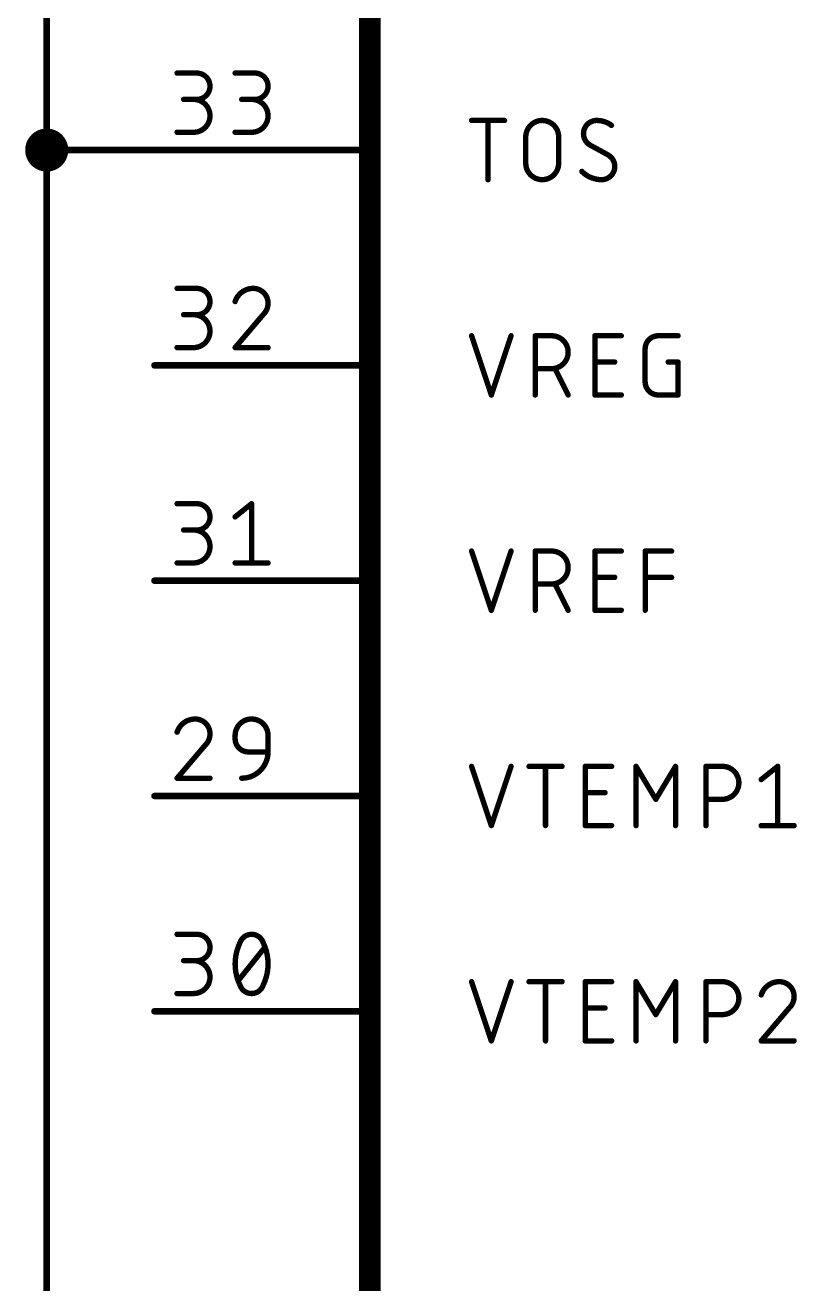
# Model space of a CAD drawing. Extents: x -75 to 101, y 0 to 115.
# Drawn here: x 60.45 to 78.65, y 29.13 to 58.83 of the extents above; entities that cross this region are included whole.
import ezdxf

# ---------------------------------------------------------------- set-up
doc = ezdxf.new("R2010")
doc.units = 0
for name, color, linetype in [('91', 122, 'CONTINUOUS'), ('94', 12, 'CONTINUOUS'), ('95', 251, 'CONTINUOUS')]:
    doc.layers.add(name, color=color, linetype=linetype)

msp = doc.modelspace()

# ---------------------------------------------------------------- linework, layer by layer
at = {"layer": '91', "const_width": 0.1524}
for points in [[(60.96, 55.88), (60.96, 66.04)], [(63.5, 55.88), (60.96, 55.88)], [(60.96, 55.88), (60.96, 15.24)]]:
    msp.add_lwpolyline(points, dxfattribs=at)
at = {"layer": '91'}
for points, const_width in [([(60.96, 55.626, 1), (60.96, 56.134, 1), (60.96, 55.626)], 0.508), ([(60.96, 55.9181, 1), (60.96, 55.8419)], 0.0762), ([(60.9981, 55.88, 1), (60.9219, 55.88)], 0.0762), ([(60.9219, 55.88, 1), (60.9981, 55.88)], 0.0762), ([(63.5, 55.8419, 1), (63.5, 55.9181)], 0.0762)]:
    msp.add_lwpolyline(points, format="xyb", dxfattribs=dict(at, const_width=const_width))
at = {"layer": '94'}
for points, const_width in [([(68.58, 7.62), (68.58, 104.14)], 0.508), ([(63.5, 55.88), (68.58, 55.88)], 0.1524), ([(63.5, 50.8), (68.58, 50.8)], 0.1524), ([(63.5, 45.72), (68.58, 45.72)], 0.1524), ([(63.5, 40.64), (68.58, 40.64)], 0.1524), ([(63.5, 35.56), (68.58, 35.56)], 0.1524)]:
    msp.add_lwpolyline(points, dxfattribs=dict(at, const_width=const_width))
at = {"layer": '94', "const_width": 0.0762}
for points in [[(63.5, 55.9181, 1), (63.5, 55.8419)], [(68.58, 55.8419, 1), (68.58, 55.9181)], [(63.5, 50.8381, 1), (63.5, 50.7619)], [(68.58, 50.7619, 1), (68.58, 50.8381)], [(63.5, 45.7581, 1), (63.5, 45.6819)], [(68.58, 45.6819, 1), (68.58, 45.7581)], [(63.5, 40.6781, 1), (63.5, 40.6019)], [(68.58, 40.6019, 1), (68.58, 40.6781)], [(63.5, 35.5981, 1), (63.5, 35.5219)], [(68.58, 35.5219, 1), (68.58, 35.5981)]]:
    msp.add_lwpolyline(points, format="xyb", dxfattribs=at)
at = {"layer": '95'}
for points, const_width in [([(64.0347, 57.7279, 1), (64.0347, 57.6643)], 0.0635), ([(64.5004, 57.7279, 1), (64.5004, 57.6643)], 0.0635), ([(64.5004, 57.0752, 1), (64.5004, 57.6961)], 0.127), ([(64.5004, 57.6643, 1), (64.5004, 57.7279)], 0.0635), ([(65.4036, 57.7279, 1), (65.4036, 57.6643)], 0.0635), ([(65.8693, 57.7279, 1), (65.8693, 57.6643)], 0.0635), ([(65.8693, 57.0752, 1), (65.8693, 57.6961)], 0.127), ([(65.8693, 57.6643, 1), (65.8693, 57.7279)], 0.0635), ([(64.19, 57.107, 1), (64.19, 57.0435)], 0.0635), ([(64.4228, 57.107, 1), (64.4228, 57.0435)], 0.0635), ([(64.4228, 56.2991, 1), (64.4228, 57.0752)], 0.127), ([(64.5004, 57.107, 1), (64.5004, 57.0435)], 0.0635), ([(64.5004, 57.0435, 1), (64.5004, 57.107)], 0.0635), ([(65.5588, 57.107, 1), (65.5588, 57.0435)], 0.0635), ([(65.7916, 57.107, 1), (65.7916, 57.0435)], 0.0635), ([(65.7916, 56.2991, 1), (65.7916, 57.0752)], 0.127), ([(65.8693, 57.107, 1), (65.8693, 57.0435)], 0.0635), ([(65.8693, 57.0435, 1), (65.8693, 57.107)], 0.0635), ([(70.9803, 56.6103, 1), (70.9803, 56.5468)], 0.0635), ([(71.4001, 56.5785, 1), (71.3366, 56.5785)], 0.0635), ([(71.7564, 56.5468, 1), (71.7564, 56.6103)], 0.0635), ([(73.034, 56.1904, 1), (72.2579, 56.1904)], 0.127), ([(73.9304, 56.5785, 0.4142), (73.6199, 56.2681)], 0.127), ([(74.2796, 56.4621, 0.1623), (73.9304, 56.5785)], 0.127), ([(73.9304, 56.6102, 1), (73.9304, 56.5468)], 0.0635), ([(73.9304, 56.5467, 1), (73.9304, 56.6102)], 0.0635), ([(74.2606, 56.4367, 1), (74.2987, 56.4875)], 0.0635), ([(64.0347, 56.3309, 1), (64.0347, 56.2674)], 0.0635), ([(64.4228, 56.3309, 1), (64.4228, 56.2674)], 0.0635), ([(64.4228, 56.2674, 1), (64.4228, 56.3309)], 0.0635), ([(65.4036, 56.3309, 1), (65.4036, 56.2674)], 0.0635), ([(65.7916, 56.3309, 1), (65.7916, 56.2674)], 0.0635), ([(65.7916, 56.2674, 1), (65.7916, 56.3309)], 0.0635), ([(72.2896, 56.1904, 1), (72.2261, 56.1904)], 0.0635), ([(72.2261, 56.1904, 1), (72.2896, 56.1904)], 0.0635), ([(73.0658, 56.1904, 1), (73.0023, 56.1904)], 0.0635), ([(73.0023, 56.1904, 1), (73.0658, 56.1904)], 0.0635), ([(73.6199, 56.2681, 0.2656), (73.7751, 55.9964)], 0.127), ([(73.6517, 56.2681, 1), (73.5882, 56.2681)], 0.0635), ([(73.5882, 56.2681, 1), (73.6517, 56.2681)], 0.0635), ([(73.7903, 56.0243, 1), (73.7599, 55.9685)], 0.0635), ([(73.759, 55.9691, 1), (73.7913, 56.0238)], 0.0635), ([(72.2579, 55.5696, 1), (73.034, 55.5696)], 0.127), ([(72.2896, 55.5696, 1), (72.2261, 55.5696)], 0.0635), ([(72.2261, 55.5696, 1), (72.2896, 55.5696)], 0.0635), ([(73.0658, 55.5696, 1), (73.0023, 55.5696)], 0.0635), ([(73.0023, 55.5696, 1), (73.0658, 55.5696)], 0.0635), ([(74.0468, 55.1815, 0.4142), (74.3572, 55.4919)], 0.127), ([(74.3572, 55.4919, 0.2656), (74.202, 55.7636)], 0.127), ([(74.2181, 55.7909, 1), (74.1859, 55.7362)], 0.0635), ([(74.1868, 55.7357, 1), (74.2172, 55.7915)], 0.0635), ([(74.389, 55.4919, 1), (74.3255, 55.4919)], 0.0635), ([(73.5811, 55.3755, 0.2), (74.0468, 55.1815)], 0.127), ([(73.6037, 55.3979, 1), (73.5586, 55.3532)], 0.0635), ([(74.0468, 55.2133, 1), (74.0468, 55.1497)], 0.0635), ([(74.0468, 55.1498, 1), (74.0468, 55.2132)], 0.0635), ([(74.3255, 55.4919, 1), (74.389, 55.4919)], 0.0635), ([(71.3366, 55.1815, 1), (71.4001, 55.1815)], 0.0635), ([(64.0347, 52.6479, 1), (64.0347, 52.5844)], 0.0635), ([(64.5004, 52.6479, 1), (64.5004, 52.5844)], 0.0635), ([(64.5004, 51.9952, 1), (64.5004, 52.6161)], 0.127), ([(64.5004, 52.5844, 1), (64.5004, 52.6479)], 0.0635), ([(65.8304, 52.6161, 0.3252), (65.4036, 52.3057)], 0.127), ([(65.8304, 52.6479, 1), (65.8304, 52.5844)], 0.0635), ([(66.1797, 52.2669, 0.4142), (65.8304, 52.6161)], 0.127), ([(65.8305, 52.5844, 1), (65.8304, 52.6478)], 0.0635), ([(65.3734, 52.3154, 1), (65.4338, 52.2959)], 0.0635), ([(66.0633, 51.9952, 0.2053), (66.1797, 52.2669)], 0.127), ([(66.2114, 52.2668, 1), (66.148, 52.2669)], 0.0635), ([(66.1479, 52.2669, 1), (66.2114, 52.2669)], 0.0635), ([(64.19, 52.027, 1), (64.19, 51.9635)], 0.0635), ([(64.4228, 52.027, 1), (64.4228, 51.9635)], 0.0635), ([(64.4228, 51.2191, 1), (64.4228, 51.9952)], 0.127), ([(64.5004, 52.027, 1), (64.5004, 51.9635)], 0.0635), ([(64.5004, 51.9635, 1), (64.5004, 52.027)], 0.0635), ([(66.0414, 52.0182, 1), (66.0852, 51.9722)], 0.0635), ([(66.0875, 51.9746, 1), (66.0391, 52.0158)], 0.0635), ([(71.0104, 51.5085, 1), (70.9502, 51.4885)], 0.0635), ([(71.9418, 51.4885, 1), (71.8815, 51.5085)], 0.0635), ([(72.513, 51.4985, 1), (72.4495, 51.4985)], 0.0635), ([(72.4813, 51.5303, 1), (72.4813, 51.4667)], 0.0635), ([(72.8693, 50.7224, 1), (72.8693, 51.4985)], 0.127), ([(72.8693, 51.5303, 1), (72.8693, 51.4667)], 0.0635), ([(72.8693, 51.4667, 1), (72.8693, 51.5303)], 0.0635), ([(73.8896, 51.5303, 1), (73.8896, 51.4667)], 0.0635), ([(73.9214, 51.4985, 1), (73.8579, 51.4985)], 0.0635), ([(74.5105, 51.4667, 1), (74.5105, 51.5303)], 0.0635), ([(75.3837, 51.4985, 0.4142), (75.0732, 51.1881)], 0.127), ([(75.3837, 51.5303, 1), (75.3837, 51.4667)], 0.0635), ([(75.3837, 51.4668, 1), (75.3837, 51.5302)], 0.0635), ([(75.8493, 51.4667, 1), (75.8493, 51.5303)], 0.0635), ([(64.0347, 51.2509, 1), (64.0347, 51.1874)], 0.0635), ([(64.4228, 51.2509, 1), (64.4228, 51.1874)], 0.0635), ([(64.4228, 51.1874, 1), (64.4228, 51.2509)], 0.0635), ([(65.4036, 51.2509, 1), (65.4036, 51.1874)], 0.0635), ([(65.3794, 51.2397, 1), (65.4278, 51.1985)], 0.0635), ([(66.1797, 51.1874, 1), (66.1797, 51.2509)], 0.0635), ([(75.105, 51.1881, 1), (75.0415, 51.1881)], 0.0635), ([(75.0415, 51.1881, 1), (75.105, 51.1881)], 0.0635), ([(72.4813, 50.7541, 1), (72.4813, 50.6906)], 0.0635), ([(72.8693, 50.7541, 1), (72.8693, 50.6906)], 0.0635), ([(72.8693, 50.6906, 1), (72.8693, 50.7541)], 0.0635), ([(72.9754, 50.7366, 1), (72.9186, 50.7082)], 0.0635), ([(73.8896, 50.9094, 1), (73.8896, 50.8459)], 0.0635), ([(74.3553, 50.8459, 1), (74.3553, 50.9094)], 0.0635), ([(75.6165, 50.9094, 1), (75.6165, 50.8459)], 0.0635), ([(75.8811, 50.8776, 1), (75.8176, 50.8776)], 0.0635), ([(75.8493, 50.8459, 1), (75.8493, 50.9094)], 0.0635), ([(75.0732, 50.4119, 0.4142), (75.3837, 50.1015)], 0.127), ([(75.105, 50.4119, 1), (75.0415, 50.4119)], 0.0635), ([(75.0415, 50.4119, 1), (75.105, 50.4119)], 0.0635), ([(71.4158, 50.1115, 1), (71.4761, 50.0915)], 0.0635), ([(71.4158, 50.0915, 1), (71.4761, 50.1115)], 0.0635), ([(72.4495, 50.1015, 1), (72.513, 50.1015)], 0.0635), ([(73.229, 50.0873, 1), (73.2858, 50.1157)], 0.0635), ([(73.8896, 50.1333, 1), (73.8896, 50.0697)], 0.0635), ([(73.8579, 50.1015, 1), (73.9214, 50.1015)], 0.0635), ([(74.5105, 50.0697, 1), (74.5105, 50.1333)], 0.0635), ([(75.3837, 50.1333, 1), (75.3837, 50.0697)], 0.0635), ([(75.3837, 50.0697, 1), (75.3837, 50.1333)], 0.0635), ([(75.8176, 50.1015, 1), (75.8811, 50.1015)], 0.0635), ([(75.8493, 50.0697, 1), (75.8493, 50.1333)], 0.0635), ([(64.0347, 47.5679, 1), (64.0347, 47.5044)], 0.0635), ([(64.5004, 47.5679, 1), (64.5004, 47.5044)], 0.0635), ([(64.5004, 46.9152, 1), (64.5004, 47.5361)], 0.127), ([(64.5004, 47.5044, 1), (64.5004, 47.5679)], 0.0635), ([(65.8234, 47.5361, 1), (65.7599, 47.5361)], 0.0635), ([(65.8115, 47.5113, 1), (65.7718, 47.5609)], 0.0635), ([(65.3838, 47.2504, 1), (65.4234, 47.2009)], 0.0635), ([(64.19, 46.947, 1), (64.19, 46.8835)], 0.0635), ([(64.4228, 46.947, 1), (64.4228, 46.8835)], 0.0635), ([(64.4228, 46.1391, 1), (64.4228, 46.9152)], 0.127), ([(64.5004, 46.947, 1), (64.5004, 46.8835)], 0.0635), ([(64.5004, 46.8835, 1), (64.5004, 46.947)], 0.0635), ([(71.0104, 46.4285, 1), (70.9502, 46.4085)], 0.0635), ([(71.9418, 46.4085, 1), (71.8815, 46.4285)], 0.0635), ([(72.4813, 46.4503, 1), (72.4813, 46.3867)], 0.0635), ([(72.513, 46.4185, 1), (72.4495, 46.4185)], 0.0635), ([(72.8693, 46.4503, 1), (72.8693, 46.3867)], 0.0635), ([(72.8693, 45.6424, 1), (72.8693, 46.4185)], 0.127), ([(72.8693, 46.3867, 1), (72.8693, 46.4503)], 0.0635), ([(73.8896, 46.4503, 1), (73.8896, 46.3867)], 0.0635), ([(73.9214, 46.4185, 1), (73.8579, 46.4185)], 0.0635), ([(74.5105, 46.3867, 1), (74.5105, 46.4503)], 0.0635), ([(75.076, 46.4503, 1), (75.076, 46.3867)], 0.0635), ([(75.1077, 46.4185, 1), (75.0442, 46.4185)], 0.0635), ([(75.6968, 46.3867, 1), (75.6968, 46.4503)], 0.0635), ([(64.0347, 46.1709, 1), (64.0347, 46.1073)], 0.0635), ([(64.4228, 46.1709, 1), (64.4228, 46.1073)], 0.0635), ([(64.4228, 46.1073, 1), (64.4228, 46.1709)], 0.0635), ([(65.4036, 46.1709, 1), (65.4036, 46.1073)], 0.0635), ([(65.7599, 46.1391, 1), (65.8234, 46.1391)], 0.0635), ([(66.1797, 46.1073, 1), (66.1797, 46.1709)], 0.0635), ([(73.8896, 45.8294, 1), (73.8896, 45.7659)], 0.0635), ([(74.3553, 45.7659, 1), (74.3553, 45.8294)], 0.0635), ([(75.076, 45.8294, 1), (75.076, 45.7659)], 0.0635), ([(75.6968, 45.7659, 1), (75.6968, 45.8294)], 0.0635), ([(72.4813, 45.6741, 1), (72.4813, 45.6106)], 0.0635), ([(72.8693, 45.6741, 1), (72.8693, 45.6106)], 0.0635), ([(72.8693, 45.6106, 1), (72.8693, 45.6741)], 0.0635), ([(72.9754, 45.6566, 1), (72.9186, 45.6282)], 0.0635), ([(71.4158, 45.0315, 1), (71.4761, 45.0115)], 0.0635), ([(71.4158, 45.0115, 1), (71.4761, 45.0315)], 0.0635), ([(72.4495, 45.0215, 1), (72.513, 45.0215)], 0.0635), ([(73.229, 45.0073, 1), (73.2858, 45.0357)], 0.0635), ([(73.8896, 45.0533, 1), (73.8896, 44.9898)], 0.0635), ([(73.8579, 45.0215, 1), (73.9214, 45.0215)], 0.0635), ([(74.5105, 44.9898, 1), (74.5105, 45.0533)], 0.0635), ([(75.0442, 45.0215, 1), (75.1077, 45.0215)], 0.0635), ([(64.4616, 42.4561, 0.3252), (64.0347, 42.1457)], 0.127), ([(64.4616, 42.4879, 1), (64.4616, 42.4243)], 0.0635), ([(64.8108, 42.1069, 0.4142), (64.4616, 42.4561)], 0.127), ([(64.4616, 42.4244, 1), (64.4616, 42.4878)], 0.0635), ([(66.1797, 42.068, 1), (65.4036, 42.068)], 0.127), ([(64.0045, 42.1554, 1), (64.0649, 42.1359)], 0.0635), ([(64.6944, 41.8352, 0.2053), (64.8108, 42.1069)], 0.127), ([(64.8426, 42.1068, 1), (64.7791, 42.1069)], 0.0635), ([(64.6725, 41.8582, 1), (64.7163, 41.8122)], 0.0635), ([(64.7186, 41.8146, 1), (64.6702, 41.8558)], 0.0635), ([(64.7791, 42.1069, 1), (64.8426, 42.1069)], 0.0635), ([(65.4353, 42.068, 1), (65.3718, 42.068)], 0.0635), ([(65.3718, 42.068, 1), (65.4353, 42.068)], 0.0635), ([(65.4353, 41.9904, 1), (65.3718, 41.9904)], 0.0635), ([(65.3718, 41.9904, 1), (65.4353, 41.9904)], 0.0635), ([(65.4036, 41.9904, 0.4142), (65.714, 41.68)], 0.127), ([(66.2114, 42.068, 1), (66.1479, 42.068)], 0.0635), ([(66.1479, 42.068, 1), (66.2114, 42.068)], 0.0635), ([(65.5588, 41.0591, 0.4142), (66.1797, 41.68)], 0.127), ([(65.714, 41.7117, 1), (65.714, 41.6482)], 0.0635), ([(65.714, 41.6482, 1), (65.714, 41.7117)], 0.0635), ([(66.2114, 41.68, 1), (66.1479, 41.68)], 0.0635), ([(66.1479, 41.68, 1), (66.2114, 41.68)], 0.0635), ([(66.1797, 41.6482, 1), (66.1797, 41.7117)], 0.0635), ([(71.0104, 41.3485, 1), (70.9502, 41.3285)], 0.0635), ([(71.9418, 41.3285, 1), (71.8815, 41.3485)], 0.0635), ([(72.3355, 41.3703, 1), (72.3355, 41.3068)], 0.0635), ([(72.7553, 41.3385, 1), (72.6918, 41.3385)], 0.0635), ([(73.1116, 41.3068, 1), (73.1116, 41.3703)], 0.0635), ([(73.6932, 41.3385, 1), (73.6297, 41.3385)], 0.0635), ([(73.6615, 41.3703, 1), (73.6615, 41.3068)], 0.0635), ([(74.2824, 41.3068, 1), (74.2824, 41.3703)], 0.0635), ([(74.8905, 41.3385, 1), (74.827, 41.3385)], 0.0635), ([(74.8859, 41.3548, 1), (74.8315, 41.3222)], 0.0635), ([(75.8218, 41.3385, 1), (75.7583, 41.3385)], 0.0635), ([(75.8173, 41.3222, 1), (75.7628, 41.3548)], 0.0635), ([(76.5399, 41.3385, 1), (76.4764, 41.3385)], 0.0635), ([(76.5082, 41.3703, 1), (76.5082, 41.3068)], 0.0635), ([(76.8962, 41.3703, 1), (76.8962, 41.3068)], 0.0635), ([(76.8962, 40.5624, 1), (76.8962, 41.3385)], 0.127), ([(76.8962, 41.3068, 1), (76.8962, 41.3703)], 0.0635), ([(78.2307, 41.3385, 1), (78.1672, 41.3385)], 0.0635), ([(78.2188, 41.3137, 1), (78.1791, 41.3633)], 0.0635), ([(64.0347, 41.0909, 1), (64.0347, 41.0273)], 0.0635), ([(64.0105, 41.0797, 1), (64.0589, 41.0385)], 0.0635), ([(64.8108, 41.0273, 1), (64.8108, 41.0909)], 0.0635), ([(65.5588, 41.0909, 1), (65.5588, 41.0273)], 0.0635), ([(77.7911, 41.0528, 1), (77.8307, 41.0033)], 0.0635), ([(73.6615, 40.7494, 1), (73.6615, 40.6859)], 0.0635), ([(74.1271, 40.6859, 1), (74.1271, 40.7494)], 0.0635), ([(75.2972, 40.5787, 1), (75.3516, 40.5461)], 0.0635), ([(75.2972, 40.5461, 1), (75.3516, 40.5787)], 0.0635), ([(76.5082, 40.5941, 1), (76.5082, 40.5306)], 0.0635), ([(76.8962, 40.5941, 1), (76.8962, 40.5306)], 0.0635), ([(76.8962, 40.5306, 1), (76.8962, 40.5941)], 0.0635), ([(71.4158, 39.9515, 1), (71.4761, 39.9315)], 0.0635), ([(71.4158, 39.9315, 1), (71.4761, 39.9515)], 0.0635), ([(72.6918, 39.9415, 1), (72.7553, 39.9415)], 0.0635), ([(73.6297, 39.9415, 1), (73.6932, 39.9415)], 0.0635), ([(73.6615, 39.9733, 1), (73.6615, 39.9098)], 0.0635), ([(74.2824, 39.9098, 1), (74.2824, 39.9733)], 0.0635), ([(74.827, 39.9415, 1), (74.8905, 39.9415)], 0.0635), ([(75.7583, 39.9415, 1), (75.8218, 39.9415)], 0.0635), ([(76.4764, 39.9415, 1), (76.5399, 39.9415)], 0.0635), ([(77.8109, 39.9733, 1), (77.8109, 39.9098)], 0.0635), ([(78.1672, 39.9415, 1), (78.2307, 39.9415)], 0.0635), ([(78.587, 39.9098, 1), (78.587, 39.9733)], 0.0635), ([(64.0347, 37.4079, 1), (64.0347, 37.3443)], 0.0635), ([(64.5004, 37.4079, 1), (64.5004, 37.3443)], 0.0635), ([(64.5004, 36.7552, 1), (64.5004, 37.3761)], 0.127), ([(64.5004, 37.3443, 1), (64.5004, 37.4079)], 0.0635), ([(65.7916, 37.3761, 0.3205), (65.52, 37.1821)], 0.127), ([(66.0633, 37.1821, 0.3205), (65.7916, 37.3761)], 0.127), ([(65.7916, 37.4078, 1), (65.7916, 37.3444)], 0.0635), ([(65.7916, 37.3444, 1), (65.7916, 37.4078)], 0.0635), ([(65.52, 37.1821, 0.1139), (65.4036, 36.6776)], 0.127), ([(65.49, 37.1924, 1), (65.55, 37.1718)], 0.0635), ([(65.5485, 37.1682, 1), (65.4915, 37.196)], 0.0635), ([(66.0918, 37.196, 1), (66.0347, 37.1682)], 0.0635), ([(66.1797, 36.6776, 0.1139), (66.0633, 37.1821)], 0.127), ([(66.0333, 37.1718, 1), (66.0933, 37.1924)], 0.0635), ([(66.1269, 37.0458, 1), (66.0773, 37.0855)], 0.0635), ([(64.19, 36.787, 1), (64.19, 36.7235)], 0.0635), ([(64.4228, 36.787, 1), (64.4228, 36.7235)], 0.0635), ([(64.4228, 35.9791, 1), (64.4228, 36.7552)], 0.127), ([(64.5004, 36.787, 1), (64.5004, 36.7235)], 0.0635), ([(64.5004, 36.7235, 1), (64.5004, 36.787)], 0.0635), ([(65.4353, 36.6776, 1), (65.3718, 36.6776)], 0.0635), ([(65.3718, 36.6776, 1), (65.4353, 36.6776)], 0.0635), ([(65.4036, 36.6776, 0.1139), (65.52, 36.1731)], 0.127), ([(66.0633, 36.1731, 0.1139), (66.1797, 36.6776)], 0.127), ([(66.2114, 36.6776, 1), (66.1479, 36.6776)], 0.0635), ([(66.148, 36.6776, 1), (66.2114, 36.6776)], 0.0635), ([(65.4564, 36.3094, 1), (65.506, 36.2697)], 0.0635), ([(65.52, 36.1731, 0.3205), (65.7916, 35.9791)], 0.127), ([(65.55, 36.1834, 1), (65.49, 36.1628)], 0.0635), ([(65.7916, 35.9791, 0.3205), (66.0633, 36.1731)], 0.127), ([(66.0933, 36.1628, 1), (66.0333, 36.1834)], 0.0635), ([(71.0104, 36.2685, 1), (70.9502, 36.2485)], 0.0635), ([(71.9418, 36.2485, 1), (71.8815, 36.2685)], 0.0635), ([(72.3355, 36.2903, 1), (72.3355, 36.2268)], 0.0635), ([(72.7553, 36.2585, 1), (72.6918, 36.2585)], 0.0635), ([(73.1116, 36.2268, 1), (73.1116, 36.2903)], 0.0635), ([(73.6932, 36.2585, 1), (73.6297, 36.2585)], 0.0635), ([(73.6615, 36.2903, 1), (73.6615, 36.2268)], 0.0635), ([(74.2824, 36.2268, 1), (74.2824, 36.2903)], 0.0635), ([(74.8905, 36.2585, 1), (74.827, 36.2585)], 0.0635), ([(74.8859, 36.2748, 1), (74.8315, 36.2422)], 0.0635), ([(75.8218, 36.2585, 1), (75.7583, 36.2585)], 0.0635), ([(75.8173, 36.2422, 1), (75.7628, 36.2748)], 0.0635), ([(76.5399, 36.2585, 1), (76.4764, 36.2585)], 0.0635), ([(76.5082, 36.2903, 1), (76.5082, 36.2268)], 0.0635), ([(76.8962, 36.2903, 1), (76.8962, 36.2268)], 0.0635), ([(76.8962, 35.4824, 1), (76.8962, 36.2585)], 0.127), ([(76.8962, 36.2268, 1), (76.8962, 36.2903)], 0.0635), ([(78.2378, 36.2585, 0.3252), (77.8109, 35.9481)], 0.127), ([(78.2378, 36.2903, 1), (78.2378, 36.2268)], 0.0635), ([(78.587, 35.9093, 0.4142), (78.2378, 36.2585)], 0.127), ([(78.2378, 36.2268, 1), (78.2378, 36.2902)], 0.0635), ([(64.0347, 36.0109, 1), (64.0347, 35.9474)], 0.0635), ([(64.4228, 36.0109, 1), (64.4228, 35.9474)], 0.0635), ([(64.4228, 35.9474, 1), (64.4228, 36.0109)], 0.0635), ([(65.4915, 36.1592, 1), (65.5485, 36.187)], 0.0635), ([(65.7916, 36.0108, 1), (65.7916, 35.9474)], 0.0635), ([(65.7916, 35.9474, 1), (65.7916, 36.0108)], 0.0635), ([(66.0347, 36.187, 1), (66.0918, 36.1592)], 0.0635), ([(77.7807, 35.9578, 1), (77.8411, 35.9383)], 0.0635), ([(78.4706, 35.6376, 0.2053), (78.587, 35.9093)], 0.127), ([(78.6188, 35.9092, 1), (78.5553, 35.9093)], 0.0635), ([(78.5553, 35.9093, 1), (78.6188, 35.9093)], 0.0635), ([(73.6615, 35.6694, 1), (73.6615, 35.6059)], 0.0635), ([(74.1271, 35.6059, 1), (74.1271, 35.6694)], 0.0635), ([(78.4487, 35.6606, 1), (78.4925, 35.6146)], 0.0635), ([(78.4948, 35.617, 1), (78.4464, 35.6582)], 0.0635), ([(75.2972, 35.4987, 1), (75.3516, 35.4661)], 0.0635), ([(75.2972, 35.4661, 1), (75.3516, 35.4987)], 0.0635), ([(76.5082, 35.5141, 1), (76.5082, 35.4506)], 0.0635), ([(76.8962, 35.5141, 1), (76.8962, 35.4506)], 0.0635), ([(76.8962, 35.4506, 1), (76.8962, 35.5141)], 0.0635), ([(71.4158, 34.8715, 1), (71.4761, 34.8515)], 0.0635), ([(71.4158, 34.8515, 1), (71.4761, 34.8715)], 0.0635), ([(72.6918, 34.8615, 1), (72.7553, 34.8615)], 0.0635), ([(73.6615, 34.8933, 1), (73.6615, 34.8297)], 0.0635), ([(73.6297, 34.8615, 1), (73.6932, 34.8615)], 0.0635), ([(74.2824, 34.8297, 1), (74.2824, 34.8933)], 0.0635), ([(74.827, 34.8615, 1), (74.8905, 34.8615)], 0.0635), ([(75.7583, 34.8615, 1), (75.8218, 34.8615)], 0.0635), ([(76.4764, 34.8615, 1), (76.5399, 34.8615)], 0.0635), ([(77.8109, 34.8933, 1), (77.8109, 34.8297)], 0.0635), ([(77.7867, 34.8821, 1), (77.8351, 34.8409)], 0.0635), ([(78.587, 34.8297, 1), (78.587, 34.8933)], 0.0635)]:
    msp.add_lwpolyline(points, format="xyb", dxfattribs=dict(at, const_width=const_width))
at = {"layer": '95', "const_width": 0.127}
for points in [[(64.0347, 57.6961), (64.5004, 57.6961)], [(65.4036, 57.6961), (65.8693, 57.6961)], [(64.5004, 57.0752), (64.19, 57.0752)], [(65.8693, 57.0752), (65.5588, 57.0752)], [(70.9803, 56.5785), (71.7564, 56.5785)], [(71.3684, 55.1815), (71.3684, 56.5785)], [(64.0347, 56.2991), (64.4228, 56.2991)], [(65.4036, 56.2991), (65.7916, 56.2991)], [(72.2579, 55.5696), (72.2579, 56.1904)], [(73.034, 56.1904), (73.034, 55.5696)], [(74.202, 55.7636), (73.7751, 55.9964)], [(64.0347, 52.6161), (64.5004, 52.6161)], [(64.5004, 51.9952), (64.19, 51.9952)], [(66.0633, 51.9952), (65.4036, 51.2191)], [(70.9803, 51.4985), (71.446, 50.1015)], [(71.446, 50.1015), (71.9116, 51.4985)], [(72.4813, 50.1015), (72.4813, 51.4985)], [(72.4813, 51.4985), (72.8693, 51.4985)], [(73.8896, 50.1015), (73.8896, 51.4985)], [(73.8896, 51.4985), (74.5105, 51.4985)], [(75.3837, 51.4985), (75.8493, 51.4985)], [(64.0347, 51.2191), (64.4228, 51.2191)], [(65.4036, 51.2191), (66.1797, 51.2191)], [(75.0732, 50.4119), (75.0732, 51.1881)], [(72.8693, 50.7224), (72.4813, 50.7224)], [(73.2574, 50.1015), (72.947, 50.7224)], [(73.8896, 50.8776), (74.3553, 50.8776)], [(75.6165, 50.8776), (75.8493, 50.8776)], [(75.8493, 50.8776), (75.8493, 50.1015)], [(74.5105, 50.1015), (73.8896, 50.1015)], [(75.8493, 50.1015), (75.3837, 50.1015)], [(64.0347, 47.5361), (64.5004, 47.5361)], [(65.4036, 47.2257), (65.7916, 47.5361)], [(65.7916, 47.5361), (65.7916, 46.1391)], [(64.5004, 46.9152), (64.19, 46.9152)], [(70.9803, 46.4185), (71.446, 45.0215)], [(71.446, 45.0215), (71.9116, 46.4185)], [(72.4813, 45.0215), (72.4813, 46.4185)], [(72.4813, 46.4185), (72.8693, 46.4185)], [(73.8896, 45.0215), (73.8896, 46.4185)], [(73.8896, 46.4185), (74.5105, 46.4185)], [(75.076, 45.0215), (75.076, 46.4185)], [(75.076, 46.4185), (75.6968, 46.4185)], [(64.0347, 46.1391), (64.4228, 46.1391)], [(65.4036, 46.1391), (66.1797, 46.1391)], [(73.8896, 45.7976), (74.3553, 45.7976)], [(75.076, 45.7976), (75.6968, 45.7976)], [(72.8693, 45.6424), (72.4813, 45.6424)], [(73.2574, 45.0215), (72.947, 45.6424)], [(74.5105, 45.0215), (73.8896, 45.0215)], [(64.6944, 41.8352), (64.0347, 41.0591)], [(65.4036, 41.9904), (65.4036, 42.068)], [(66.1797, 42.068), (66.1797, 41.68)], [(66.1797, 41.68), (65.714, 41.68)], [(70.9803, 41.3385), (71.446, 39.9415)], [(71.446, 39.9415), (71.9116, 41.3385)], [(72.3355, 41.3385), (73.1116, 41.3385)], [(72.7236, 39.9415), (72.7236, 41.3385)], [(73.6615, 39.9415), (73.6615, 41.3385)], [(73.6615, 41.3385), (74.2824, 41.3385)], [(74.8587, 39.9415), (74.8587, 41.3385)], [(74.8587, 41.3385), (75.3244, 40.5624)], [(75.3244, 40.5624), (75.79, 41.3385)], [(75.79, 41.3385), (75.79, 39.9415)], [(76.5082, 39.9415), (76.5082, 41.3385)], [(76.5082, 41.3385), (76.8962, 41.3385)], [(77.8109, 41.0281), (78.199, 41.3385)], [(78.199, 41.3385), (78.199, 39.9415)], [(64.0347, 41.0591), (64.8108, 41.0591)], [(73.6615, 40.7176), (74.1271, 40.7176)], [(76.8962, 40.5624), (76.5082, 40.5624)], [(74.2824, 39.9415), (73.6615, 39.9415)], [(77.8109, 39.9415), (78.587, 39.9415)], [(64.0347, 37.3761), (64.5004, 37.3761)], [(65.4812, 36.2895), (66.1021, 37.0657)], [(64.5004, 36.7552), (64.19, 36.7552)], [(70.9803, 36.2585), (71.446, 34.8615)], [(71.446, 34.8615), (71.9116, 36.2585)], [(72.3355, 36.2585), (73.1116, 36.2585)], [(72.7236, 34.8615), (72.7236, 36.2585)], [(73.6615, 34.8615), (73.6615, 36.2585)], [(73.6615, 36.2585), (74.2824, 36.2585)], [(74.8587, 34.8615), (74.8587, 36.2585)], [(74.8587, 36.2585), (75.3244, 35.4824)], [(75.3244, 35.4824), (75.79, 36.2585)], [(75.79, 36.2585), (75.79, 34.8615)], [(76.5082, 34.8615), (76.5082, 36.2585)], [(76.5082, 36.2585), (76.8962, 36.2585)], [(64.0347, 35.9791), (64.4228, 35.9791)], [(73.6615, 35.6376), (74.1271, 35.6376)], [(78.4706, 35.6376), (77.8109, 34.8615)], [(76.8962, 35.4824), (76.5082, 35.4824)], [(74.2824, 34.8615), (73.6615, 34.8615)], [(77.8109, 34.8615), (78.587, 34.8615)]]:
    msp.add_lwpolyline(points, dxfattribs=at)

doc.saveas('drawing.dxf')
